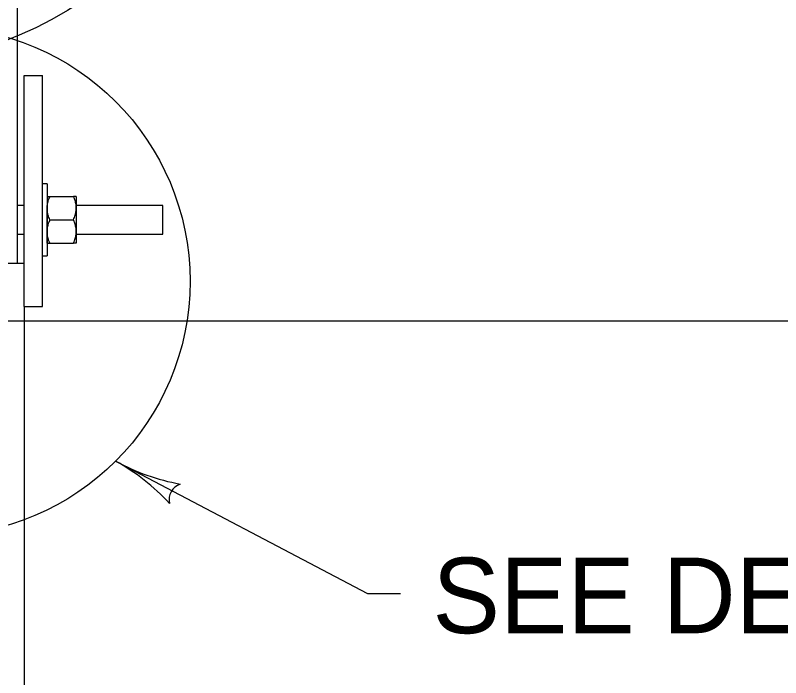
# Model space of a CAD drawing. Extents: x 503 to 668, y 594 to 694.
# Drawn here: x 637.01 to 644.1, y 672.39 to 678.53 of the extents above; entities that cross this region are included whole.
import ezdxf

# ---------------------------------------------------------------- set-up
doc = ezdxf.new("R2010")
doc.units = 0
doc.layers.add('Level 1', color=7, linetype='Continuous')
doc.layers.add('Level 2', color=7, linetype='Continuous')

msp = doc.modelspace()

# ---------------------------------------------------------------- linework, layer by layer
at = {"layer": 'Level 1'}
for centre, radius, start, end in [((638.8862, 676.1132), 1.9576, 241.11343, 241.12565), ((638.8862, 676.1132), 1.9576, 241.12565, 259.79444), ((636.9956, 672.6847), 1.9576, 42.47281, 61.11954), ((638.5927, 674.0393), 0.1566, 109.90025, 192.01694)]:
    msp.add_arc(centre, radius, start, end, dxfattribs=at)
at = {"layer": 'Level 2'}
for p, q in [((637.0283, 684.4157), (637.0283, 676.2326)), ((637.0951, 675.8318), (637.0951, 677.9694)), ((637.0951, 677.9694), (637.2621, 677.9694)), ((637.2621, 675.8318), (637.2621, 677.9694)), ((637.3062, 676.9674), (637.2621, 676.9674)), ((637.3329, 676.8505), (637.5499, 676.8505)), ((637.0951, 676.767), (637.0283, 676.767)), ((638.3782, 676.767), (637.5766, 676.767)), ((637.3329, 676.6334), (637.5499, 676.6334)), ((637.0283, 676.4998), (637.0951, 676.4998)), ((637.5766, 676.4998), (638.3782, 676.4998)), ((637.3329, 676.4163), (637.5499, 676.4163)), ((637.2621, 676.2994), (637.3062, 676.2994)), ((635.4919, 676.2326), (637.0951, 676.2326)), ((637.0951, 675.8318), (637.0951, 650.581)), ((637.0951, 675.8318), (637.2621, 675.8318)), ((604.7068, 675.6982), (649.2388, 675.6982)), ((640.2769, 673.1707), (637.9409, 674.399)), ((640.5806, 673.1707), (640.2769, 673.1707))]:
    msp.add_line(p, q, dxfattribs=at)
for points in [[(637.3062, 676.9674), (637.3062, 676.9655), (637.3062, 676.9598), (637.3062, 676.9505), (637.3062, 676.9375), (637.3062, 676.9211), (637.3062, 676.9015), (637.3062, 676.8788), (637.3062, 676.8533), (637.3062, 676.8254), (637.3062, 676.7952), (637.3062, 676.7632), (637.3062, 676.7298), (637.3062, 676.6953), (637.3062, 676.66), (637.3062, 676.6245), (637.3062, 676.589), (637.3062, 676.5541), (637.3062, 676.5201), (637.3062, 676.4873), (637.3062, 676.4562), (637.3062, 676.4271), (637.3062, 676.4004), (637.3062, 676.3763), (637.3062, 676.355), (637.3062, 676.337), (637.3062, 676.3223), (637.3062, 676.3111), (637.3062, 676.3036), (637.3062, 676.2998), (637.3062, 676.2994)], [(637.3062, 676.8505), (637.3062, 676.8486), (637.3062, 676.8431), (637.3062, 676.834), (637.3062, 676.8214), (637.3062, 676.8056), (637.3062, 676.7869), (637.3062, 676.7655), (637.3062, 676.7419)], [(637.5766, 676.8505), (637.5766, 676.8486), (637.5766, 676.8431), (637.5766, 676.834), (637.5766, 676.8214), (637.5766, 676.8056), (637.5766, 676.7869), (637.5766, 676.7655), (637.5766, 676.7419)], [(637.3062, 676.5248), (637.3062, 676.5503), (637.3062, 676.5772), (637.3062, 676.605), (637.3062, 676.6334), (637.3062, 676.6617), (637.3062, 676.6896), (637.3062, 676.7165), (637.3062, 676.7419)], [(637.5766, 676.7419), (637.5766, 676.7165), (637.5766, 676.6896), (637.5766, 676.6617), (637.5766, 676.6334), (637.5766, 676.605), (637.5766, 676.5772), (637.5766, 676.5503), (637.5766, 676.5248)], [(638.3782, 676.4998), (638.3782, 676.5003), (638.3782, 676.5041), (638.3782, 676.5116), (638.3782, 676.5227), (638.3782, 676.5369), (638.3782, 676.5539), (638.3782, 676.5732), (638.3782, 676.5943), (638.3782, 676.6164), (638.3782, 676.6391), (638.3782, 676.6615), (638.3782, 676.6832), (638.3782, 676.7034), (638.3782, 676.7216), (638.3782, 676.7373), (638.3782, 676.75), (638.3782, 676.7594), (638.3782, 676.7651), (638.3782, 676.767)], [(637.3062, 676.4163), (637.3062, 676.4181), (637.3062, 676.4237), (637.3062, 676.4328), (637.3062, 676.4454), (637.3062, 676.4611), (637.3062, 676.4799), (637.3062, 676.5012), (637.3062, 676.5248)], [(637.5766, 676.5248), (637.5766, 676.5012), (637.5766, 676.4799), (637.5766, 676.4611), (637.5766, 676.4454), (637.5766, 676.4328), (637.5766, 676.4237), (637.5766, 676.4181), (637.5766, 676.4163)]]:
    msp.add_lwpolyline(points, dxfattribs=at)
for centre, radius in [((635.6981, 681.5364), 3.4661), ((636.2755, 676.0643), 2.3552)]:
    msp.add_circle(centre, radius, dxfattribs=at)
for points in [[(637.3062, 676.7419), (637.3071, 676.7561), (637.3089, 676.7847), (637.32, 676.8209), (637.3294, 676.8425), (637.3329, 676.8505)], [(637.3062, 676.8505), (637.3063, 676.8505), (637.3067, 676.8505), (637.3131, 676.8505), (637.3243, 676.8505), (637.3318, 676.8505), (637.3329, 676.8505)], [(637.5766, 676.7419), (637.5757, 676.7561), (637.574, 676.7847), (637.5628, 676.8209), (637.5534, 676.8425), (637.5499, 676.8505)], [(637.5766, 676.8505), (637.5765, 676.8505), (637.5761, 676.8505), (637.5697, 676.8505), (637.5585, 676.8505), (637.551, 676.8505), (637.5499, 676.8505)], [(637.3329, 676.6334), (637.3266, 676.6486), (637.3137, 676.6794), (637.3067, 676.7165), (637.3063, 676.7375), (637.3062, 676.7419)], [(637.5499, 676.6334), (637.5563, 676.6486), (637.5691, 676.6794), (637.5761, 676.7165), (637.5765, 676.7375), (637.5766, 676.7419)], [(637.3062, 676.5248), (637.3071, 676.539), (637.3089, 676.5676), (637.32, 676.6038), (637.3294, 676.6254), (637.3329, 676.6334)], [(637.5766, 676.5248), (637.5757, 676.539), (637.574, 676.5676), (637.5628, 676.6038), (637.5534, 676.6254), (637.5499, 676.6334)], [(637.3329, 676.4163), (637.3266, 676.4315), (637.3137, 676.4623), (637.3067, 676.4993), (637.3063, 676.5204), (637.3062, 676.5248)], [(637.5499, 676.4163), (637.5563, 676.4315), (637.5691, 676.4623), (637.5761, 676.4993), (637.5765, 676.5204), (637.5766, 676.5248)], [(637.3062, 676.4163), (637.3063, 676.4163), (637.3067, 676.4163), (637.3131, 676.4163), (637.3243, 676.4163), (637.3318, 676.4163), (637.3329, 676.4163)], [(637.5766, 676.4163), (637.5765, 676.4163), (637.5761, 676.4163), (637.5697, 676.4163), (637.5585, 676.4163), (637.551, 676.4163), (637.5499, 676.4163)]]:
    msp.add_open_spline(points, degree=3, dxfattribs=at)

# ---------------------------------------------------------------- texts
msp.add_text('SEE DETAIL B', height=0.699999, dxfattribs=at).set_placement((640.8774, 672.8047))

doc.saveas('drawing.dxf')
